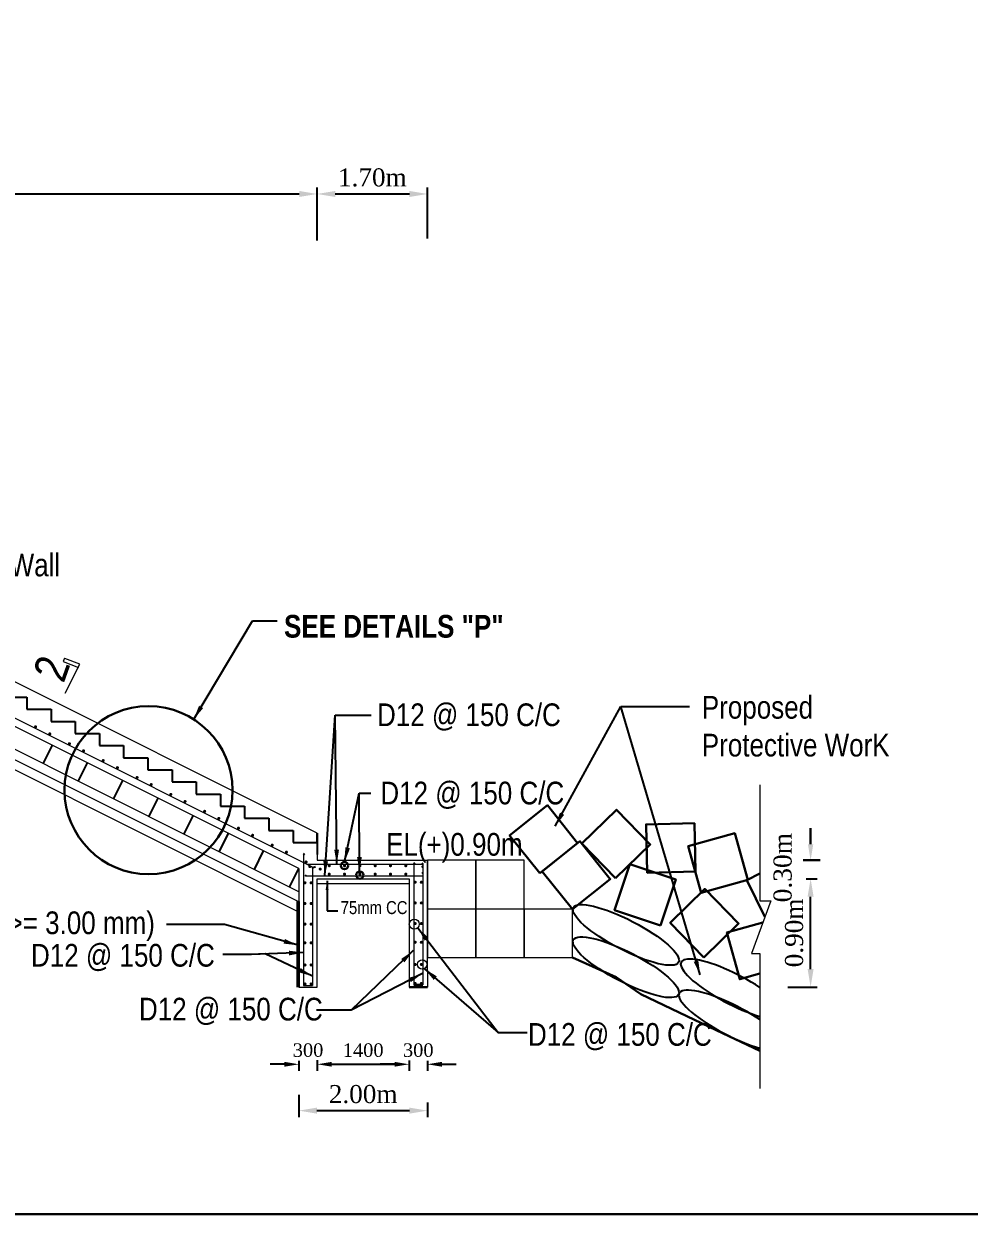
# Model space of a CAD drawing. Header units: metres. Extents: x -2434 to 11656, y -15288 to 8109.
# Drawn here: x 514.6 to 567.1, y -8364.9 to -8298.8 of the extents above; entities that cross this region are included whole.
import ezdxf

# ---------------------------------------------------------------- set-up
doc = ezdxf.new("R2010")
doc.units = ezdxf.units.M
doc.layers.add('Blocks', color=11, linetype='Continuous', lineweight=9)
doc.layers.add('Layer1', color=7, linetype='Continuous', lineweight=13)
doc.styles.get("Standard").update_dxf_attribs({"font": 'times.ttf'})
doc.styles.add('TIMES', font='ARIALN.TTF')
doc.dimstyles.get("Standard").update_dxf_attribs({"dimtxt": 0.5, "dimasz": 0.4075, "dimexe": 0.364, "dimexo": 0.219, "dimgap": 0.09, "dimtad": 0, "dimdec": 0, "dimlfac": 1000, "dimzin": 0, "dimdsep": 46, "dimtxsty": 'Standard', "dimcen": 0.09, "dimadec": 0, "dimazin": 0, "dimtfac": 1, "dimtdec": 0, "dimtofl": 0, "dimtmove": 0, "dimatfit": 3, "dimfxl": 1, "dimtolj": 1, "dimtzin": 0, "dimarcsym": 0})

# ---------------------------------------------------------------- blocks, each defined once
blk = doc.blocks.new('*D1137')
at = {"layer": 'Defpoints', "color": 0, "lineweight": -3}
for p in [(529.848, -8358.081), (536.989, -8358.497), (536.989, -8359.17)]:
    blk.add_point(p, dxfattribs=at)
at = {"layer": 'Layer1', "color": 0, "lineweight": -2}
for p, q in [((529.848, -8358.3), (529.848, -8359.534)), ((536.989, -8358.716), (536.989, -8359.534))]:
    blk.add_line(p, q, dxfattribs=at)
at = {"layer": 'Layer1', "color": 7, "lineweight": -2}
blk.add_line((530.848, -8359.17), (535.989, -8359.17), dxfattribs=at)
at = {"layer": 'Layer1', "color": 7, "lineweight": -3}
for points in [[(530.848, -8359.004), (530.848, -8359.337), (529.848, -8359.17)], [(535.989, -8359.004), (535.989, -8359.337), (536.989, -8359.17)]]:
    blk.add_solid(points, dxfattribs=at)
at = {"layer": 'Layer1', "color": 0, "lineweight": 30, "insert": (533.419, -8358.26), "char_height": 1, "attachment_point": 5}
blk.add_mtext('\\A1;2.00m', dxfattribs=at)
blk = doc.blocks.new('*D1138')
at = {"layer": 'Defpoints', "color": 0, "lineweight": -3}
for p in [(557.81, -8346.296), (558.268, -8346.296), (556.786, -8352.313)]:
    blk.add_point(p, dxfattribs=at)
at = {"layer": 'Layer1', "color": 0, "lineweight": -2}
for p, q in [((558.029, -8346.296), (558.632, -8346.296)), ((557.005, -8352.313), (558.632, -8352.313))]:
    blk.add_line(p, q, dxfattribs=at)
at = {"layer": 'Layer1', "color": 7, "lineweight": -2}
blk.add_line((558.268, -8351.313), (558.268, -8347.296), dxfattribs=at)
at = {"layer": 'Layer1', "color": 7, "lineweight": -3}
for points in [[(558.101, -8347.296), (558.435, -8347.296), (558.268, -8346.296)], [(558.101, -8351.313), (558.435, -8351.313), (558.268, -8352.313)]]:
    blk.add_solid(points, dxfattribs=at)
at = {"layer": 'Layer1', "color": 0, "lineweight": 30, "insert": (557.358, -8349.305), "char_height": 1, "attachment_point": 5, "rotation": 90}
blk.add_mtext('\\A1;0.90m', dxfattribs=at)
blk = doc.blocks.new('*D1139')
at = {"layer": 'Defpoints', "color": 0, "lineweight": -3}
for p in [(529.848, -8356.185), (530.868, -8356.155), (530.868, -8356.598)]:
    blk.add_point(p, dxfattribs=at)
at = {"layer": 'Layer1', "color": 7, "lineweight": -2}
for p, q in [((529.048, -8356.598), (528.248, -8356.598)), ((531.668, -8356.598), (532.468, -8356.598))]:
    blk.add_line(p, q, dxfattribs=at)
at = {"layer": 'Layer1', "color": 0, "lineweight": -2}
for p, q in [((529.848, -8356.404), (529.848, -8356.962)), ((530.868, -8356.374), (530.868, -8356.962))]:
    blk.add_line(p, q, dxfattribs=at)
at = {"layer": 'Layer1', "color": 7, "lineweight": -3}
for points in [[(529.048, -8356.464), (529.048, -8356.731), (529.848, -8356.598)], [(531.668, -8356.464), (531.668, -8356.731), (530.868, -8356.598)]]:
    blk.add_solid(points, dxfattribs=at)
at = {"layer": 'Layer1', "color": 0, "lineweight": 30, "insert": (530.358, -8355.816), "char_height": 0.75, "attachment_point": 5}
blk.add_mtext('\\A1;300', dxfattribs=at)
blk = doc.blocks.new('*D1145')
at = {"layer": 'Defpoints', "color": 0, "lineweight": -3}
for p in [(530.868, -8308.288), (474.216, -8309.468), (530.868, -8311.095)]:
    blk.add_point(p, dxfattribs=at)
at = {"layer": 'Layer1', "color": 0, "lineweight": -2}
for p, q in [((474.216, -8309.249), (474.216, -8307.924)), ((530.868, -8310.876), (530.868, -8307.924))]:
    blk.add_line(p, q, dxfattribs=at)
at = {"layer": 'Layer1', "color": 7, "lineweight": -2}
blk.add_line((475.216, -8308.288), (529.868, -8308.288), dxfattribs=at)
at = {"layer": 'Layer1', "color": 7, "lineweight": -3}
for points in [[(475.216, -8308.121), (475.216, -8308.455), (474.216, -8308.288)], [(529.868, -8308.121), (529.868, -8308.455), (530.868, -8308.288)]]:
    blk.add_solid(points, dxfattribs=at)
at = {"layer": 'Layer1', "color": 0, "lineweight": 30, "insert": (502.542, -8307.217), "char_height": 1, "attachment_point": 5}
blk.add_mtext('\\A1;(+/-) 6.00m', dxfattribs=at)
blk = doc.blocks.new('*D1147')
at = {"layer": 'Defpoints', "color": 0, "lineweight": -3}
for p in [(535.969, -8356.169), (536.989, -8356.191), (536.989, -8356.598)]:
    blk.add_point(p, dxfattribs=at)
at = {"layer": 'Layer1', "color": 7, "lineweight": -2}
for p, q in [((535.169, -8356.598), (534.369, -8356.598)), ((537.789, -8356.598), (538.589, -8356.598))]:
    blk.add_line(p, q, dxfattribs=at)
at = {"layer": 'Layer1', "color": 0, "lineweight": -2}
for p, q in [((535.969, -8356.388), (535.969, -8356.962)), ((536.989, -8356.41), (536.989, -8356.962))]:
    blk.add_line(p, q, dxfattribs=at)
at = {"layer": 'Layer1', "color": 7, "lineweight": -3}
for points in [[(535.169, -8356.464), (535.169, -8356.731), (535.969, -8356.598)], [(537.789, -8356.464), (537.789, -8356.731), (536.989, -8356.598)]]:
    blk.add_solid(points, dxfattribs=at)
at = {"layer": 'Layer1', "color": 0, "lineweight": 30, "insert": (536.479, -8355.816), "char_height": 0.75, "attachment_point": 5}
blk.add_mtext('\\A1;300', dxfattribs=at)
blk = doc.blocks.new('*D1148')
at = {"layer": 'Defpoints', "color": 0, "lineweight": -3}
for p in [(530.868, -8356.155), (535.969, -8356.169), (535.969, -8356.598)]:
    blk.add_point(p, dxfattribs=at)
at = {"layer": 'Layer1', "color": 0, "lineweight": -2}
for p, q in [((530.868, -8356.374), (530.868, -8356.962)), ((535.969, -8356.388), (535.969, -8356.962))]:
    blk.add_line(p, q, dxfattribs=at)
at = {"layer": 'Layer1', "color": 7, "lineweight": -2}
blk.add_line((531.668, -8356.598), (535.169, -8356.598), dxfattribs=at)
at = {"layer": 'Layer1', "color": 7, "lineweight": -3}
for points in [[(531.668, -8356.464), (531.668, -8356.731), (530.868, -8356.598)], [(535.169, -8356.464), (535.169, -8356.731), (535.969, -8356.598)]]:
    blk.add_solid(points, dxfattribs=at)
at = {"layer": 'Layer1', "color": 0, "lineweight": 30, "insert": (533.419, -8355.816), "char_height": 0.75, "attachment_point": 5}
blk.add_mtext('\\A1;1400', dxfattribs=at)
blk = doc.blocks.new('*D1151')
at = {"layer": 'Defpoints', "color": 0, "lineweight": -3}
for p in [(536.989, -8308.288), (530.868, -8310.623), (536.989, -8310.973)]:
    blk.add_point(p, dxfattribs=at)
at = {"layer": 'Layer1', "color": 0, "lineweight": -2}
for p, q in [((530.868, -8310.404), (530.868, -8307.924)), ((536.989, -8310.754), (536.989, -8307.924))]:
    blk.add_line(p, q, dxfattribs=at)
at = {"layer": 'Layer1', "color": 7, "lineweight": -2}
blk.add_line((531.868, -8308.288), (535.989, -8308.288), dxfattribs=at)
at = {"layer": 'Layer1', "color": 7, "lineweight": -3}
for points in [[(531.868, -8308.121), (531.868, -8308.455), (530.868, -8308.288)], [(535.989, -8308.121), (535.989, -8308.455), (536.989, -8308.288)]]:
    blk.add_solid(points, dxfattribs=at)
at = {"layer": 'Layer1', "color": 0, "lineweight": 30, "insert": (533.929, -8307.378), "char_height": 1, "attachment_point": 5}
blk.add_mtext('\\A1;1.70m', dxfattribs=at)

msp = doc.modelspace()

# ---------------------------------------------------------------- linework, layer by layer
at = {"color": 0, "linetype": 'Continuous', "lineweight": -3, "ltscale": 0.5}
for p, q in [((513.396248, -8336.219729), (514.740248, -8336.219729)), ((514.740248, -8336.219729), (514.740248, -8336.891729)), ((514.740248, -8336.891729), (516.084248, -8336.891729)), ((516.084248, -8336.891729), (516.084248, -8337.563729)), ((516.084248, -8337.563729), (517.428248, -8337.563729)), ((517.428248, -8337.563729), (517.428248, -8337.563729)), ((517.428248, -8337.563729), (517.428248, -8338.235729)), ((517.428248, -8338.235729), (518.772248, -8338.235729)), ((518.772248, -8338.235729), (518.772248, -8338.907729)), ((515.644611, -8339.923239), (516.160556, -8338.891348)), ((518.772248, -8338.907729), (520.116248, -8338.907729)), ((520.116248, -8338.907729), (520.116248, -8339.579729)), ((517.59997, -8340.900918), (518.115915, -8339.869028)), ((520.116248, -8339.579729), (521.460248, -8339.579729)), ((521.460248, -8339.579729), (521.460248, -8340.251729)), ((521.460248, -8340.251729), (522.804248, -8340.251729)), ((522.804248, -8340.251729), (522.804248, -8340.251729)), ((522.804248, -8340.251729), (522.804248, -8340.923729)), ((519.555329, -8341.878598), (520.071274, -8340.846707)), ((522.804248, -8340.923729), (524.148248, -8340.923729)), ((524.148248, -8340.923729), (524.148248, -8341.595729)), ((521.510687, -8342.856277), (522.026633, -8341.824387)), ((524.148248, -8341.595729), (525.492248, -8341.595729)), ((525.492248, -8341.595729), (525.492248, -8342.267729)), ((525.492248, -8342.267729), (526.836248, -8342.267729)), ((526.836248, -8342.267729), (526.836248, -8342.939729)), ((523.466046, -8343.833956), (523.981991, -8342.802066)), ((526.836248, -8342.939729), (528.180248, -8342.939729)), ((528.180248, -8342.939729), (528.180248, -8342.939729)), ((528.180248, -8342.939729), (528.180248, -8343.611729)), ((525.421405, -8344.811636), (525.93735, -8343.779745)), ((528.180248, -8343.611729), (529.524248, -8343.611729)), ((529.524248, -8343.611729), (529.524248, -8344.283729)), ((529.524248, -8344.283729), (530.868248, -8344.283729)), ((530.868248, -8344.283729), (530.868248, -8344.955729)), ((527.376764, -8345.789315), (527.892709, -8344.757425)), ((529.332123, -8346.766995), (529.848068, -8345.735104)), ((530.649644, -8345.681867), (530.769083, -8345.627662))]:
    msp.add_line(p, q, dxfattribs=at)
for centre in [(548.013426, -8349.42005), (548.013426, -8351.213195)]:
    msp.add_ellipse(centre, major_axis=(2.923175, -1.515475), ratio=0.252503121, dxfattribs=at)
for centre, start_param, end_param in [((553.996412, -8352.441832), 1.185309339, 5.358208366), ((553.896691, -8354.168576), 1.145979742, 5.397537964)]:
    msp.add_ellipse(centre, major_axis=(2.923175, -1.515475), ratio=0.252503121, start_param=start_param, end_param=end_param, dxfattribs=at)
at = {"layer": 'Blocks', "color": 0, "lineweight": 13, "ltscale": 0.05}
for p, q in [((516.835419, -8334.061584), (516.753697, -8334.243569)), ((517.678254, -8334.395412), (516.84751, -8334.066288)), ((516.765788, -8334.248272), (517.608035, -8334.575917)), ((516.867301, -8335.997623), (517.682709, -8334.386609)), ((530.613203, -8345.707666), (530.566261, -8345.678774)), ((536.989328, -8351.396746), (536.989328, -8352.313434))]:
    msp.add_line(p, q, dxfattribs=at)
msp.add_lwpolyline([(555.450137, -8341.089956), (555.450137, -8347.525261), (556.063884, -8347.525261), (554.980799, -8350.443767), (555.450137, -8350.443767), (555.450137, -8357.936663)], dxfattribs=at)
at = {"layer": 'Layer1', "color": 7, "lineweight": 20}
for p, q in [((530.868248, -8343.770776), (476.974998, -8316.824151)), ((530.649644, -8345.681867), (473.508073, -8317.111082)), ((529.848068, -8345.735104), (474.20519, -8317.913665)), ((529.848068, -8347.024967), (474.213149, -8319.207508)), ((529.811622, -8347.570233), (474.214393, -8319.771619)), ((529.811622, -8348.133723), (474.215637, -8320.33573)), ((530.868248, -8344.283729), (530.868248, -8345.275666)), ((530.103113, -8344.977619), (530.103113, -8352.224298)), ((530.868248, -8345.275666), (536.989328, -8345.275666)), ((536.989328, -8351.396746), (536.989328, -8345.275666)), ((529.848068, -8345.735104), (529.848068, -8352.313434)), ((530.321408, -8345.486294), (536.734283, -8345.486294)), ((530.613203, -8345.707666), (530.613203, -8352.224298)), ((536.224193, -8345.479702), (536.224193, -8352.195574)), ((536.734283, -8345.479702), (536.734283, -8352.195574)), ((530.236995, -8346.138295), (536.734283, -8346.138295)), ((530.868248, -8346.295846), (535.969148, -8346.295846)), ((530.868248, -8352.313434), (530.868248, -8346.295846)), ((530.868248, -8346.560902), (535.969148, -8346.560902)), ((535.969148, -8346.295846), (535.969148, -8352.313434)), ((529.848068, -8352.313434), (530.868248, -8352.313434)), ((530.103113, -8352.224298), (530.613203, -8352.224298))]:
    msp.add_line(p, q, dxfattribs=at)
at = {"layer": 'Layer1', "color": 7, "lineweight": 30}
for p, q in [((530.868248, -8344.283729), (530.868248, -8343.770776)), ((558.268011, -8344.379666), (558.268011, -8343.483666)), ((530.103113, -8344.977619), (530.158404, -8344.888825)), ((558.789492, -8345.275666), (557.860331, -8345.275666)), ((536.224193, -8345.479702), (536.283365, -8345.424729)), ((536.734283, -8345.479702), (536.668874, -8345.43429)), ((536.734283, -8345.59685), (536.67605, -8345.666197)), ((536.734283, -8345.984152), (536.688031, -8345.938743)), ((530.236995, -8346.138295), (530.190964, -8346.091952)), ((545.053328, -8350.669346), (547.465793, -8351.763668)), ((547.465793, -8351.763668), (548.834518, -8352.698755)), ((535.969148, -8352.311903), (536.989328, -8352.311903)), ((536.224193, -8352.195574), (536.734283, -8352.195574)), ((548.834518, -8352.698755), (551.392333, -8353.919971)), ((551.392333, -8353.919971), (553.029011, -8354.701395)), ((553.029011, -8354.701395), (555.450137, -8355.857351))]:
    msp.add_line(p, q, dxfattribs=at)
at = {"layer": 'Layer1', "color": 7, "lineweight": 50}
msp.add_line((529.811622, -8347.570233), (529.811622, -8352.313434), dxfattribs=at)
at = {"layer": 'Layer1', "color": 7, "lineweight": 30}
for points in [[(584.645699, -8364.918981), (451.354703, -8364.918981), (451.354703, -8247.013822), (620.678113, -8247.013822), (620.678113, -8339.807074), (620.678113, -8361.074911), (620.678113, -8364.918981)], [(543.230786, -8345.99682), (545.33077, -8344.318901), (543.65285, -8342.218917), (541.552867, -8343.896837)], [(547.438711, -8346.267128), (549.363124, -8344.390434), (547.48643, -8342.466022), (545.562017, -8344.342716)], [(551.881652, -8345.904269), (551.819625, -8343.216985), (549.132341, -8343.279011), (549.194367, -8345.966296)], [(552.185126, -8347.078511), (554.775759, -8346.361596), (554.058845, -8343.770964), (551.468212, -8344.487878)], [(545.038586, -8347.994204), (547.138569, -8346.316285), (545.46065, -8344.216302), (543.360667, -8345.894221)], [(549.934056, -8348.88882), (550.776256, -8346.336166), (548.223601, -8345.493966), (547.381401, -8348.04662)], [(552.34558, -8350.66175), (554.269992, -8348.785056), (552.393298, -8346.860643), (550.468886, -8348.737337)]]:
    msp.add_lwpolyline(points, close=True, dxfattribs=at)
at = {"layer": 'Layer1', "color": 7, "lineweight": 30, "const_width": 0.085015}
for points in [[(515.185441, -8337.860831, -1), (515.270101, -8337.868591, -1)], [(515.972612, -8338.254426, -1), (516.057272, -8338.262185, -1)], [(517.063018, -8338.798774, -1), (517.147678, -8338.806533, -1)], [(517.850189, -8339.192368, -1), (517.934849, -8339.200127, -1)], [(518.940595, -8339.736716, -1), (519.025256, -8339.744475, -1)], [(519.727766, -8340.13031, -1), (519.812426, -8340.138069, -1)], [(520.818173, -8340.674658, -1), (520.902833, -8340.682417, -1)], [(521.605343, -8341.068252, -1), (521.690004, -8341.076011, -1)], [(522.69575, -8341.6126, -1), (522.78041, -8341.62036, -1)], [(523.482921, -8342.006195, -1), (523.567581, -8342.013954, -1)], [(524.573327, -8342.550543, -1), (524.657987, -8342.558302, -1)], [(525.360498, -8342.944137, -1), (525.445158, -8342.951896, -1)], [(526.450904, -8343.488485, -1), (526.535565, -8343.496244, -1)], [(527.238075, -8343.882079, -1), (527.322735, -8343.889838, -1)], [(528.328482, -8344.426427, -1), (528.413142, -8344.434186, -1)], [(529.115652, -8344.820021, -1), (529.200313, -8344.82778, -1)], [(530.206059, -8345.364369, -1), (530.290719, -8345.372129, -1)], [(530.408333, -8345.622909, -1), (530.493348, -8345.622909, -1)], [(530.99323, -8345.757964, -1), (531.07789, -8345.765723, -1)], [(530.145621, -8346.523634, -1), (530.230636, -8346.523634, -1)], [(530.570696, -8346.523634, 1), (530.485681, -8346.523634, 1)], [(536.266701, -8346.49491, -1), (536.351716, -8346.49491, -1)], [(536.691776, -8346.49491, 1), (536.606761, -8346.49491, 1)], [(530.145621, -8347.672548, -1), (530.230636, -8347.672548, -1)], [(530.570696, -8347.672548, 1), (530.485681, -8347.672548, 1)], [(536.266701, -8347.643824, -1), (536.351716, -8347.643824, -1)], [(536.691776, -8347.643824, 1), (536.606761, -8347.643824, 1)], [(530.145621, -8348.816856, -1), (530.230636, -8348.816856, -1)], [(530.570696, -8348.816856, 1), (530.485681, -8348.816856, 1)], [(536.266701, -8348.788132, -1), (536.351716, -8348.788132, -1)], [(536.691776, -8348.788132, 1), (536.606761, -8348.788132, 1)], [(530.145621, -8349.855713, -1), (530.230636, -8349.855713, -1)], [(530.570696, -8349.855713, 1), (530.485681, -8349.855713, 1)], [(536.266701, -8349.826989, -1), (536.351716, -8349.826989, -1)], [(536.691776, -8349.826989, 1), (536.606761, -8349.826989, 1)], [(530.145621, -8351.08654, -1), (530.230636, -8351.08654, -1)], [(530.570696, -8351.08654, 1), (530.485681, -8351.08654, 1)], [(536.266701, -8351.057816, -1), (536.351716, -8351.057816, -1)], [(536.691776, -8351.057816, 1), (536.606761, -8351.057816, 1)], [(530.145621, -8352.140995, -1), (530.230636, -8352.140995, -1)], [(530.570696, -8352.140995, 1), (530.485681, -8352.140995, 1)], [(536.266701, -8352.112271, -1), (536.351716, -8352.112271, -1)], [(536.691776, -8352.112271, 1), (536.606761, -8352.112271, 1)]]:
    msp.add_lwpolyline(points, format="xyb", close=True, dxfattribs=at)
at = {"layer": 'Layer1', "color": 7, "lineweight": 20}
for points in [[(536.989328, -8347.963666), (539.677328, -8347.963666), (539.677328, -8345.275666), (536.989328, -8345.275666)], [(539.677328, -8347.963666), (542.365328, -8347.963666), (542.365328, -8345.275666), (539.677328, -8345.275666)], [(536.989328, -8350.669346), (539.677328, -8350.669346), (539.677328, -8347.981346), (536.989328, -8347.981346)], [(539.677328, -8350.669346), (542.365328, -8350.669346), (542.365328, -8347.981346), (539.677328, -8347.981346)], [(542.365328, -8350.669346), (545.053328, -8350.669346), (545.053328, -8347.981346), (542.365328, -8347.981346)]]:
    msp.add_lwpolyline(points, close=True, dxfattribs=at)
at = {"layer": 'Layer1', "color": 7, "lineweight": 20, "const_width": 0.085015}
for points in [[(531.493248, -8345.576899, -1), (531.578263, -8345.576899, -1)], [(531.493248, -8346.041313, -1), (531.578263, -8346.041313, -1)], [(532.343398, -8345.576899, -1), (532.428413, -8345.576899, -1)], [(532.343398, -8346.041313, -1), (532.428413, -8346.041313, -1)], [(533.193548, -8345.576899, -1), (533.278563, -8345.576899, -1)], [(533.193548, -8346.041313, -1), (533.278563, -8346.041313, -1)], [(534.043698, -8345.576899, -1), (534.128713, -8345.576899, -1)], [(534.043698, -8346.041313, -1), (534.128713, -8346.041313, -1)], [(534.893848, -8345.576899, -1), (534.978863, -8345.576899, -1)], [(534.893848, -8346.041313, -1), (534.978863, -8346.041313, -1)], [(535.743998, -8345.576899, -1), (535.829013, -8345.576899, -1)], [(535.743998, -8346.041313, -1), (535.829013, -8346.041313, -1)]]:
    msp.add_lwpolyline(points, format="xyb", close=True, dxfattribs=at)
at = {"layer": 'Layer1', "color": 7, "lineweight": 30}
for points in [[(555.450137, -8346.013589), (554.720986, -8346.375949), (555.73396, -8348.414283)], [(555.616696, -8348.730265), (553.61546, -8349.284074), (554.332375, -8351.874706), (555.450137, -8351.565384)]]:
    msp.add_lwpolyline(points, dxfattribs=at)
for centre, radius in [((521.499371, -8341.382627), 4.664236), ((532.385906, -8345.569056), 0.203194), ((533.233079, -8346.095379), 0.203194)]:
    msp.add_circle(centre, radius, dxfattribs=at)
at = {"layer": 'Layer1', "color": 7, "lineweight": 20}
for centre, radius in [((536.257933, -8348.81987), 0.278277), ((536.700361, -8351.0571), 0.264696)]:
    msp.add_circle(centre, radius, dxfattribs=at)
at = {"layer": 'Layer1', "color": 7, "lineweight": 13}
for points in [[(558.118678, -8344.379666), (558.417344, -8344.379666), (558.268011, -8345.275666)], [(558.118678, -8347.191846), (558.417344, -8347.191846), (558.268011, -8346.295846)]]:
    msp.add_solid(points, dxfattribs=at)

# ---------------------------------------------------------------- texts
at = {"layer": 'Layer1', "color": 7, "lineweight": 30, "attachment_point": 1, "style": 'TIMES'}
for s, insert, char_height, width in [('Guide Wall', (509.532672, -8328.251786), 1.26, 34.36775309), ('{\\fArial Narrow|b1|i0|c0|p34;SEE DETAILS "P"}', (529.024758, -8331.654882), 1.26, 34.36775309), ('\\A1;Proposed Protective WorK ', (552.227787, -8336.152266), 1.26, 12.55750457), ('D12 @ 150 C/C', (534.18911, -8336.566961), 1.26, 10.53218725), ('D12 @ 150 C/C', (534.375065, -8340.911539), 1.26, 10.53218725), ('EL(+)0.90m', (534.692381, -8343.760593), 1.26, 34.36775309), ('75mm CC', (532.171351, -8347.541063), 0.7193673, 6.30375308), ('Geo textile filter (thickness >= 3.00 mm)', (496.339845, -8348.114227), 1.26, 34.36775309), ('D12 @ 150 C/C', (514.972826, -8349.918018), 1.26, 34.36775309), ('D12 @ 150 C/C', (520.967337, -8352.90651), 1.26, 34.36775309), ('D12 @ 150 C/C', (542.571627, -8354.310983), 1.26, 34.36775309)]:
    msp.add_mtext(s, dxfattribs=dict(at, insert=insert, char_height=char_height, width=width))
at = {"layer": 'Layer1', "color": 7, "lineweight": 30, "insert": (515.051774, -8334.873073), "char_height": 1.836324, "width": 3.90677931, "attachment_point": 1, "rotation": 70.48205617, "style": 'TIMES'}
msp.add_mtext('2', dxfattribs=at)
at = {"layer": 'Layer1', "color": 7, "lineweight": 30, "insert": (556.72081, -8345.683738), "char_height": 1.008, "attachment_point": 5, "rotation": 90}
msp.add_mtext('\\A1;0.30m', dxfattribs=at)

# ---------------------------------------------------------------- dimensions: what is measured, and where the dimension line sits
at = {"layer": 'Layer1', "color": 7, "lineweight": 30}
for base, p1, p2, text, picture, middle in [((530.868248, -8308.287894), (474.216232, -8309.467852), (530.868248, -8311.095092), '(+/-) 6.00m', '*D1145', (502.54224, -8307.217382)), ((536.989328, -8308.287894), (530.868248, -8310.622905), (536.989328, -8310.972957), '1.70m', '*D1151', (533.928788, -8307.3778)), ((536.989328, -8359.1702), (529.848068, -8358.080727), (536.989328, -8358.496645), '2.00m', '*D1137', (533.418698, -8358.260106))]:
    dim = msp.add_linear_dim(base=base, p1=p1, p2=p2, text=text, dimstyle='Standard', override={"dimtxt": 1, "dimasz": 1, "dimgap": 0.4, "dimtad": 1, "dimdec": 2, "dimrnd": 0.002, "dimpost": 'm', "dimcen": 0.05, "dimclrd": 7, "dimadec": 1, "dimtdec": 2, "dimfrac": 2}, dxfattribs=at)
    dim.commit()
    dim.dimension.update_dxf_attribs({"geometry": picture, "text_midpoint": middle})
dim = msp.add_linear_dim(base=(558.268011, -8346.295846), p1=(556.786197, -8352.313434), p2=(557.809748, -8346.295846), angle=90, text='0.90m', dimstyle='Standard', override={"dimtxt": 1, "dimasz": 1, "dimgap": 0.4, "dimtad": 1, "dimdec": 2, "dimrnd": 0.002, "dimpost": 'm', "dimcen": 0.05, "dimclrd": 7, "dimadec": 1, "dimtdec": 2, "dimfrac": 2}, dxfattribs=at)
dim.commit()
dim.dimension.update_dxf_attribs({"geometry": '*D1138', "text_midpoint": (557.357917, -8349.30464)})
for base, p1, p2, text, picture, middle in [((530.868248, -8356.597613), (529.848068, -8356.184695), (530.868248, -8356.154919), '300', '*D1139', (530.358158, -8356.597613)), ((535.969148, -8356.597613), (530.868248, -8356.154919), (535.969148, -8356.169338), '1400', '*D1148', (533.418698, -8356.597613)), ((536.989328, -8356.597613), (535.969148, -8356.169338), (536.989328, -8356.190837), '300', '*D1147', (536.479238, -8356.597613))]:
    dim = msp.add_linear_dim(base=base, p1=p1, p2=p2, text=text, dimstyle='Standard', override={"dimtxt": 0.75, "dimasz": 0.8, "dimgap": 0.4, "dimtad": 1, "dimdec": 2, "dimrnd": 0.002, "dimpost": 'm', "dimcen": 0.05, "dimclrd": 7, "dimadec": 1, "dimtdec": 2, "dimfrac": 2}, dxfattribs=at)
    dim.commit()
    dim.dimension.update_dxf_attribs({"geometry": picture, "text_midpoint": middle, "dimtype": 160})

# ---------------------------------------------------------------- leaders
at = {"layer": 'Layer1', "color": 7, "lineweight": 18}
for points, override in [([(524.006162, -8337.449296), (527.276212, -8331.981991), (528.636452, -8331.981991)], {"dimtxt": 0.75, "dimasz": 0.8, "dimgap": 0.4, "dimtad": 1, "dimdec": 2, "dimrnd": 0.002, "dimpost": 'm', "dimcen": 0.05, "dimclrd": 7, "dimadec": 1, "dimtdec": 2, "dimfrac": 2}), ([(544.079729, -8343.389291), (547.720695, -8336.731294), (551.541325, -8336.730898)], {"dimtxt": 0.75, "dimasz": 0.8, "dimgap": 0.4, "dimtad": 1, "dimdec": 2, "dimrnd": 0.002, "dimpost": 'm', "dimcen": 0.05, "dimclrd": 7, "dimadec": 1, "dimtdec": 2, "dimfrac": 2}), ([(552.13315, -8351.638937), (547.720695, -8336.731294), (551.541325, -8336.730898)], {"dimtxt": 0.75, "dimasz": 0.8, "dimgap": 0.4, "dimtad": 1, "dimdec": 2, "dimrnd": 0.002, "dimpost": 'm', "dimcen": 0.05, "dimclrd": 7, "dimadec": 1, "dimtdec": 2, "dimfrac": 2}), ([(531.287652, -8346.121335), (531.869456, -8337.224973), (533.864249, -8337.220504)], {"dimtxt": 0.75, "dimasz": 0.8, "dimgap": 0.4, "dimtad": 1, "dimdec": 2, "dimrnd": 0.002, "dimpost": 'm', "dimcen": 0.05, "dimclrd": 7, "dimadec": 1, "dimtdec": 2, "dimfrac": 2}), ([(531.953635, -8345.486294), (531.869456, -8337.224973), (533.576052, -8337.22115)], {"dimtxt": 0.75, "dimasz": 0.8, "dimgap": 0.4, "dimtad": 1, "dimdec": 2, "dimrnd": 0.002, "dimpost": 'm', "dimcen": 0.05, "dimclrd": 7, "dimadec": 1, "dimtdec": 2, "dimfrac": 2}), ([(532.390086, -8345.365905), (533.202525, -8341.543964), (533.848937, -8341.544842)], {"dimtxt": 0.75, "dimasz": 0.8, "dimgap": 0.4, "dimtad": 1, "dimdec": 2, "dimrnd": 0.002, "dimpost": 'm', "dimcen": 0.05, "dimclrd": 7, "dimadec": 1, "dimtdec": 2, "dimfrac": 2}), ([(533.213297, -8345.89315), (533.202525, -8341.543964), (533.848937, -8341.544842)], {"dimtxt": 0.75, "dimasz": 0.8, "dimgap": 0.4, "dimtad": 1, "dimdec": 2, "dimrnd": 0.002, "dimpost": 'm', "dimcen": 0.05, "dimclrd": 7, "dimadec": 1, "dimtdec": 2, "dimfrac": 2}), ([(531.416074, -8346.420356), (531.416074, -8348.083286), (532.012914, -8348.083286)], {"dimtxt": 0.75, "dimasz": 0.5, "dimdec": 2, "dimrnd": 0.002, "dimpost": 'm', "dimcen": 0.05, "dimclrd": 7, "dimadec": 1, "dimtdec": 2, "dimfrac": 2}), ([(529.805455, -8349.988979), (525.721561, -8348.837715), (522.493099, -8348.837715)], {"dimtxt": 0.75, "dimasz": 0.8, "dimgap": 0.4, "dimtad": 1, "dimdec": 2, "dimrnd": 0.002, "dimpost": 'm', "dimcen": 0.05, "dimclrd": 7, "dimadec": 1, "dimtdec": 2, "dimfrac": 2}), ([(536.451557, -8349.01974), (540.910034, -8354.836728), (542.526195, -8354.839612)], {"dimtxt": 0.75, "dimasz": 0.8, "dimgap": 0.4, "dimtad": 1, "dimdec": 2, "dimrnd": 0.002, "dimpost": 'm', "dimcen": 0.05, "dimclrd": 7, "dimadec": 1, "dimtdec": 2, "dimfrac": 2}), ([(530.103113, -8350.3967), (527.21669, -8350.497338), (525.621323, -8350.506527)], {"dimtxt": 0.75, "dimasz": 0.8, "dimgap": 0.4, "dimtad": 1, "dimdec": 2, "dimrnd": 0.002, "dimpost": 'm', "dimcen": 0.05, "dimclrd": 7, "dimadec": 1, "dimtdec": 2, "dimfrac": 2}), ([(530.613203, -8351.712129), (527.975068, -8350.470896), (527.21669, -8350.497338)], {"dimtxt": 0.75, "dimasz": 0.8, "dimgap": 0.4, "dimtad": 1, "dimdec": 2, "dimrnd": 0.002, "dimpost": 'm', "dimcen": 0.05, "dimclrd": 7, "dimadec": 1, "dimtdec": 2, "dimfrac": 2}), ([(536.200961, -8350.290763), (532.760088, -8353.593893), (530.81819, -8353.593893)], {"dimtxt": 0.75, "dimasz": 0.8, "dimgap": 0.4, "dimtad": 1, "dimdec": 2, "dimrnd": 0.002, "dimpost": 'm', "dimcen": 0.05, "dimclrd": 7, "dimadec": 1, "dimtdec": 2, "dimfrac": 2}), ([(536.820762, -8351.292827), (540.910034, -8354.836728), (542.526195, -8354.839612)], {"dimtxt": 0.75, "dimasz": 0.8, "dimgap": 0.4, "dimtad": 1, "dimdec": 2, "dimrnd": 0.002, "dimpost": 'm', "dimcen": 0.05, "dimclrd": 7, "dimadec": 1, "dimtdec": 2, "dimfrac": 2}), ([(536.711051, -8351.559737), (532.760088, -8353.593893), (530.81819, -8353.593893)], {"dimtxt": 0.75, "dimasz": 0.8, "dimgap": 0.4, "dimtad": 1, "dimdec": 2, "dimrnd": 0.002, "dimpost": 'm', "dimcen": 0.05, "dimclrd": 7, "dimadec": 1, "dimtdec": 2, "dimfrac": 2})]:
    msp.add_leader(points, dimstyle='Standard', override=override, dxfattribs=at)

doc.saveas('drawing.dxf')
